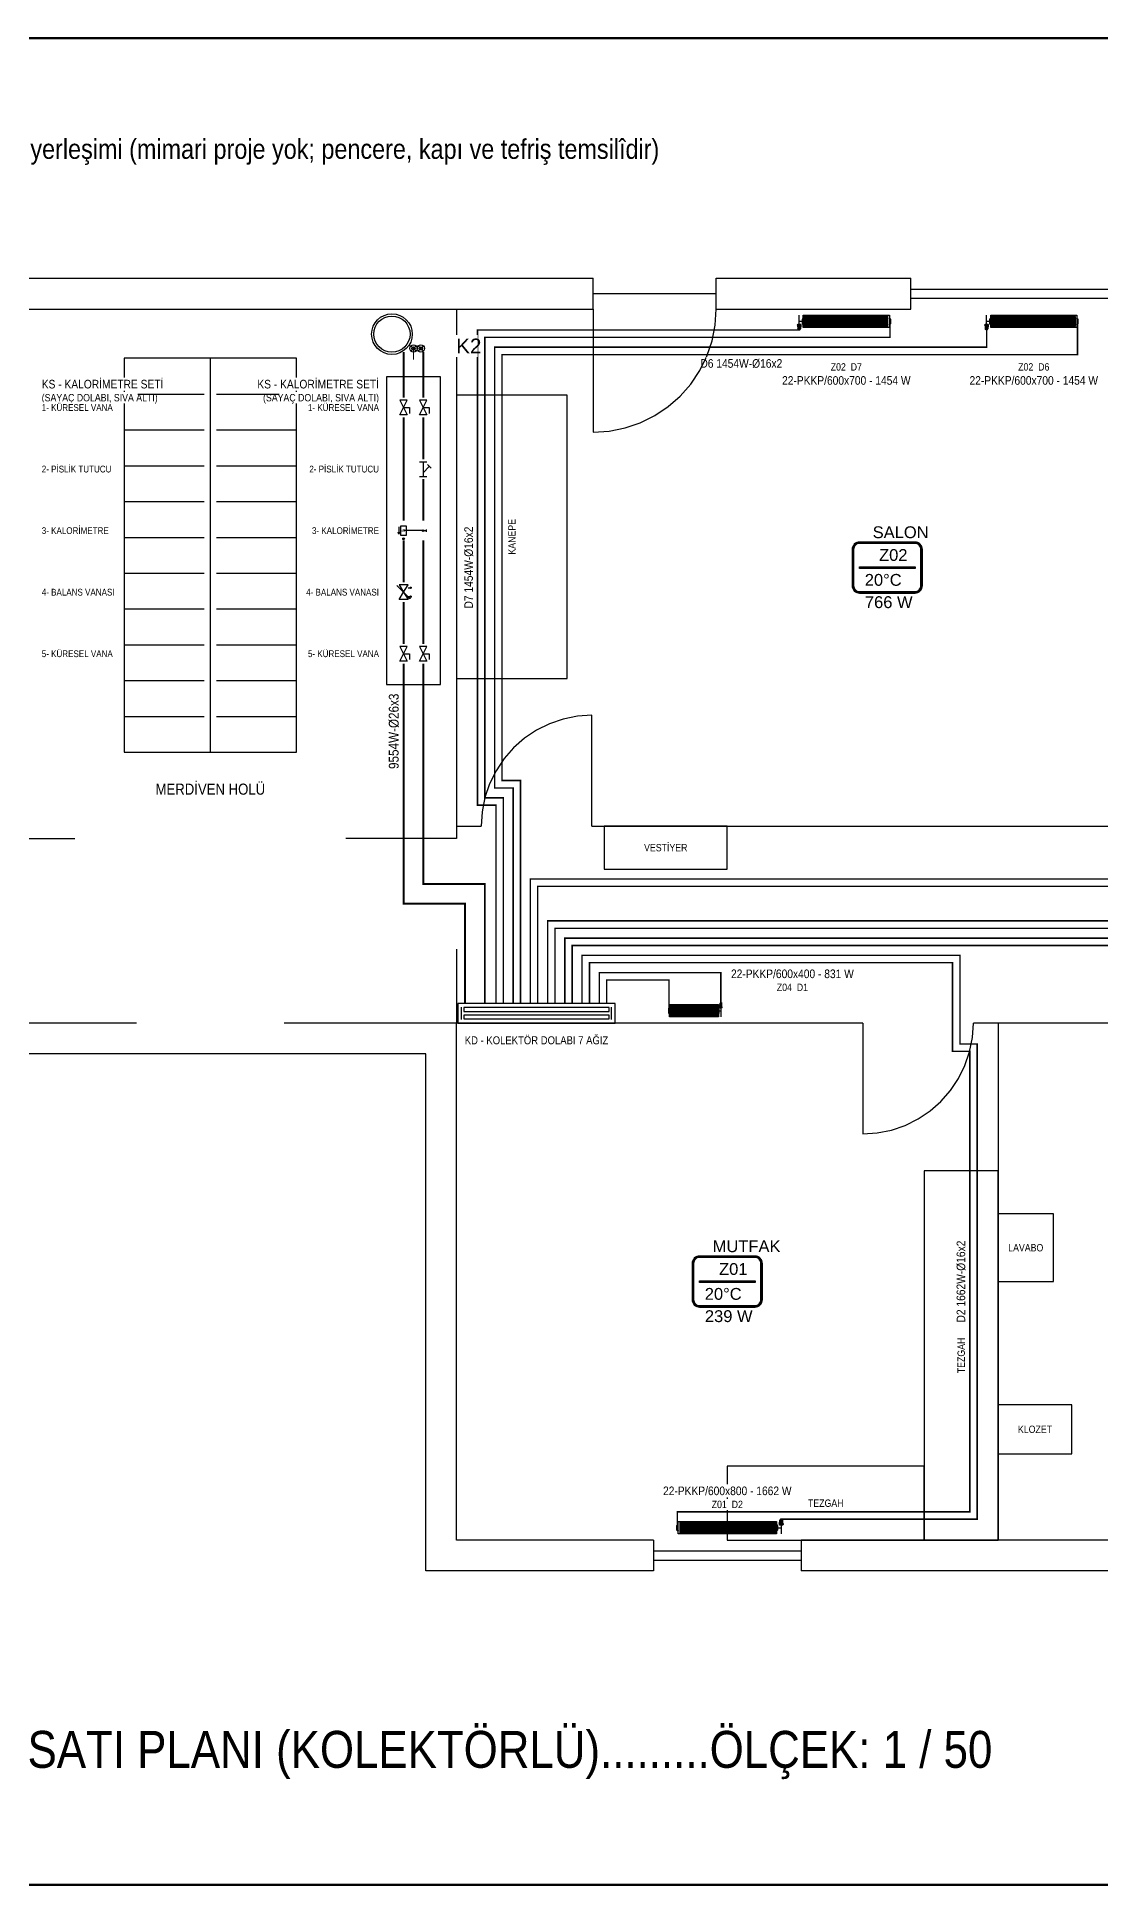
# Model space of a CAD drawing. Header units: centimetres. Extents: x -797 to 10101, y -12981 to 1521.
# Drawn here: x 1559 to 2423, y 19 to 1521 of the extents above; entities that cross this region are included whole.
import ezdxf
from ezdxf.enums import TextEntityAlignment as Align

# ---------------------------------------------------------------- set-up
doc = ezdxf.new("R2010")
doc.units = ezdxf.units.CM
doc.linetypes.add('DASHED', pattern=[1.524, 1.27, -0.254])
for name, color, linetype in [('MTY-ISIKAYBIMAHAL', 2, 'Continuous'), ('MTY-KOLLETÖR', 7, 'Continuous'), ('MTY-RADYATÖR', 2, 'Continuous'), ('MTY-TEFRIS-CIKTI', 250, 'Continuous'), ('MTY-VANA', 1, 'Continuous'), ('ROTAS-BASLIK', 7, 'Continuous'), ('ROTAS-CIHAZ', 135, 'Continuous'), ('ROTAS-DENEME', 1, 'Continuous'), ('ROTAS-ISITMA-CAP', 41, 'Continuous'), ('ROTAS-ISITMA-DONUS', 30, 'DASHED'), ('ROTAS-ISITMA-GIDIS', 10, 'Continuous'), ('ROTAS-ISITMA-KOLEKTOR', 6, 'Continuous'), ('ROTAS-ISITMA-SEMBOL', 1, 'Continuous'), ('ROTAS-ISITMA-SINYAL', 3, 'DASHED'), ('ROTAS-MAHAL', 2, 'Continuous'), ('ROTAS-MASKE', 7, 'Continuous'), ('ROTAS-MIMARI-PENCERE', 4, 'Continuous'), ('ROTAS-MIMARI-TEFRIS', 9, 'Continuous'), ('ROTAS-MIMARI-TEMSILI', 8, 'Continuous'), ('ROTAS-PAFTA', 7, 'Continuous'), ('ROTAS-RADYATOR', 2, 'Continuous'), ('STM-ISITMA-CAP', 41, 'Continuous')]:
    doc.layers.add(name, color=color, linetype=linetype)
doc.layers.add('MTY-ISITMA-CAP', color=41, linetype='Continuous', lineweight=0)
doc.styles.add('CAP', font='wturkce.SHX', dxfattribs={"width": 0.65})
doc.styles.add('MTYCAP', font='wturkce.SHX', dxfattribs={"width": 0.65, "height": 20})
doc.styles.add('MTYCAPLT', font='arial.ttf', dxfattribs={"width": 0.65, "height": 1})
doc.styles.add('ROTAS', font='arial.ttf')

# ---------------------------------------------------------------- blocks, each defined once
blk = doc.blocks.new('ROTAS-KOLEKTOR-DOLABI-7')
for p, q in [((3, 3), (3, 13)), ((125, 3), (125, 13))]:
    blk.add_line(p, q)
for points in [[(0, 0), (128, 0), (128, 16), (0, 16)], [(5, 9.5), (123, 9.5), (123, 12.5), (5, 12.5)], [(5, 3.5), (123, 3.5), (123, 6.5), (5, 6.5)]]:
    blk.add_lwpolyline(points, close=True)
blk = doc.blocks.new('MTY-RADYATOR Panel')
at = {"layer": 'MTY-RADYATÖR', "color": 15}
for p, q in [((-1.9, 8.2), (-1.4, 11.2)), ((-1.9, 8.2), (1.9, 8.2)), ((1.9, 8), (-1.9, 8)), ((-1.4, 11.2), (1.4, 11.2)), ((-1.3, 11.2), (-1.3, 8.2)), ((-1.1, 11.7), (1.1, 11.7)), ((-1.1, 7.2), (1.1, 7.2)), ((-0.7, 11.2), (-0.7, 8.2)), ((-0.6, 11.9), (0.6, 11.9)), ((0, 11.2), (0, 8.2)), ((0.6, 11.2), (0.6, 8.2)), ((1.3, 11.2), (1.3, 8.2)), ((1.9, 8.2), (1.4, 11.2)), ((3.4, 6.9), (3.8, 6.9)), ((3.4, 3.1), (3.4, 6.9)), ((3.4, 6.3), (3.8, 6.3)), ((3.4, 3.7), (3.8, 3.7)), ((3.4, 3.1), (3.8, 3.1)), ((3.8, 2.8), (3.8, 7.2)), ((3.8, 7.2), (4, 7.2)), ((3.8, 2.8), (4, 2.8)), ((4, 7.2), (4.4, 7.3)), ((4, 2.8), (4, 7.2)), ((4, 2.8), (4.4, 2.7)), ((105.3, 7.2), (104.9, 7.3)), ((105.3, 2.8), (104.9, 2.7)), ((105.3, 2.8), (105.3, 7.2)), ((105.5, 7.2), (105.3, 7.2)), ((105.5, 2.8), (105.3, 2.8)), ((105.5, 2.8), (105.5, 7.2)), ((105.9, 6.9), (105.5, 6.9)), ((105.9, 6.3), (105.5, 6.3)), ((105.9, 3.7), (105.5, 3.7)), ((105.9, 3.1), (105.5, 3.1)), ((105.9, 3.1), (105.9, 6.9))]:
    blk.add_line(p, q, dxfattribs=at)
at = {"layer": 'MTY-RADYATÖR', "color": 15, "ltscale": 0.3}
for p, q in [((0, 7.2), (0, 0)), ((3.8, 5), (0, 5))]:
    blk.add_line(p, q, dxfattribs=at)
at = {"layer": 'MTY-RADYATÖR'}
for p, q in [((5.7, 9), (5.7, 1)), ((6.7, 1), (6.7, 9)), ((7.2, 9), (7.2, 1)), ((8.2, 1), (8.2, 9)), ((8.7, 9), (8.7, 1)), ((9.7, 1), (9.7, 9)), ((10.2, 9), (10.2, 1)), ((11.2, 1), (11.2, 9)), ((11.7, 9), (11.7, 1)), ((12.7, 1), (12.7, 9)), ((13.2, 9), (13.2, 1)), ((14.2, 1), (14.2, 9)), ((14.7, 9), (14.7, 1)), ((15.7, 1), (15.7, 9)), ((16.2, 9), (16.2, 1)), ((17.2, 1), (17.2, 9)), ((17.7, 9), (17.7, 1)), ((18.7, 1), (18.7, 9)), ((19.2, 9), (19.2, 1)), ((20.2, 1), (20.2, 9)), ((20.7, 9), (20.7, 1)), ((21.7, 1), (21.7, 9)), ((22.2, 9), (22.2, 1)), ((23.2, 1), (23.2, 9)), ((23.7, 9), (23.7, 1)), ((24.7, 1), (24.7, 9)), ((25.2, 9), (25.2, 1)), ((26.2, 1), (26.2, 9)), ((26.7, 9), (26.7, 1)), ((27.7, 1), (27.7, 9)), ((28.2, 9), (28.2, 1)), ((29.2, 1), (29.2, 9)), ((29.7, 9), (29.7, 1)), ((30.7, 1), (30.7, 9)), ((31.2, 9), (31.2, 1)), ((32.2, 1), (32.2, 9)), ((32.7, 9), (32.7, 1)), ((33.7, 1), (33.7, 9)), ((34.2, 9), (34.2, 1)), ((35.2, 1), (35.2, 9)), ((35.7, 9), (35.7, 1)), ((36.7, 1), (36.7, 9)), ((37.2, 9), (37.2, 1)), ((38.2, 1), (38.2, 9)), ((38.7, 9), (38.7, 1)), ((39.7, 1), (39.7, 9)), ((40.2, 9), (40.2, 1)), ((41.2, 1), (41.2, 9)), ((41.7, 9), (41.7, 1)), ((42.7, 1), (42.7, 9)), ((43.2, 9), (43.2, 1)), ((44.2, 1), (44.2, 9)), ((44.7, 9), (44.7, 1)), ((45.7, 1), (45.7, 9)), ((46.2, 9), (46.2, 1)), ((47.2, 1), (47.2, 9)), ((47.7, 9), (47.7, 1)), ((48.7, 1), (48.7, 9)), ((49.2, 9), (49.2, 1)), ((50.2, 1), (50.2, 9)), ((50.7, 9), (50.7, 1)), ((51.7, 1), (51.7, 9)), ((52.2, 9), (52.2, 1)), ((53.2, 1), (53.2, 9)), ((53.7, 9), (53.7, 1)), ((54.7, 1), (54.7, 9)), ((55.2, 9), (55.2, 1)), ((56.2, 1), (56.2, 9)), ((56.7, 9), (56.7, 1)), ((57.7, 1), (57.7, 9)), ((58.2, 9), (58.2, 1)), ((59.2, 1), (59.2, 9)), ((59.7, 9), (59.7, 1)), ((60.7, 1), (60.7, 9)), ((61.2, 9), (61.2, 1)), ((62.2, 1), (62.2, 9)), ((62.7, 9), (62.7, 1)), ((63.7, 1), (63.7, 9)), ((64.2, 9), (64.2, 1)), ((65.2, 1), (65.2, 9)), ((65.7, 9), (65.7, 1)), ((66.7, 1), (66.7, 9)), ((67.2, 9), (67.2, 1)), ((68.2, 1), (68.2, 9)), ((68.7, 9), (68.7, 1)), ((69.7, 1), (69.7, 9)), ((70.2, 9), (70.2, 1)), ((71.2, 1), (71.2, 9)), ((71.7, 9), (71.7, 1)), ((72.7, 1), (72.7, 9)), ((73.2, 9), (73.2, 1)), ((74.2, 1), (74.2, 9)), ((74.7, 9), (74.7, 1)), ((75.7, 1), (75.7, 9)), ((76.2, 9), (76.2, 1)), ((77.2, 1), (77.2, 9)), ((77.7, 9), (77.7, 1)), ((78.7, 1), (78.7, 9)), ((79.2, 9), (79.2, 1)), ((80.2, 1), (80.2, 9)), ((80.7, 9), (80.7, 1)), ((81.7, 1), (81.7, 9)), ((82.2, 9), (82.2, 1)), ((83.2, 1), (83.2, 9)), ((83.7, 9), (83.7, 1)), ((84.7, 1), (84.7, 9)), ((85.2, 9), (85.2, 1)), ((86.2, 1), (86.2, 9)), ((86.7, 9), (86.7, 1)), ((87.7, 1), (87.7, 9)), ((88.2, 9), (88.2, 1)), ((89.2, 1), (89.2, 9)), ((89.7, 9), (89.7, 1)), ((90.7, 1), (90.7, 9)), ((91.2, 9), (91.2, 1)), ((92.2, 1), (92.2, 9)), ((92.7, 9), (92.7, 1)), ((93.7, 1), (93.7, 9)), ((94.2, 9), (94.2, 1)), ((95.2, 1), (95.2, 9)), ((95.7, 9), (95.7, 1)), ((96.7, 1), (96.7, 9)), ((97.2, 9), (97.2, 1)), ((98.2, 1), (98.2, 9)), ((98.7, 9), (98.7, 1)), ((99.7, 1), (99.7, 9)), ((100.2, 9), (100.2, 1)), ((101.2, 1), (101.2, 9)), ((101.7, 9), (101.7, 1)), ((102.7, 1), (102.7, 9))]:
    blk.add_line(p, q, dxfattribs=at)
at = {"layer": 'MTY-RADYATÖR', "color": 15}
blk.add_lwpolyline([(4.7, 0), (104.7, 0), (104.7, 10), (4.7, 10)], close=True, dxfattribs=at)
for centre, start, end in [((4.4, 7.5), 274, 350), ((4.4, 2.5), 10, 86), ((104.9, 7.5), 190, 266), ((104.9, 2.5), 94, 170)]:
    blk.add_arc(centre, 0.245, start, end, dxfattribs=at)
at = {"layer": 'MTY-RADYATÖR'}
for centre, start, end in [((6.2, 9), 0, 180), ((6.2, 1), 180, 0), ((7.7, 9), 0, 180), ((7.7, 1), 180, 0), ((9.2, 9), 0, 180), ((9.2, 1), 180, 0), ((10.7, 9), 0, 180), ((10.7, 1), 180, 0), ((12.2, 9), 0, 180), ((12.2, 1), 180, 0), ((13.7, 9), 0, 180), ((13.7, 1), 180, 0), ((15.2, 9), 0, 180), ((15.2, 1), 180, 0), ((16.7, 9), 0, 180), ((16.7, 1), 180, 0), ((18.2, 9), 0, 180), ((18.2, 1), 180, 0), ((19.7, 9), 0, 180), ((19.7, 1), 180, 0), ((21.2, 9), 0, 180), ((21.2, 1), 180, 0), ((22.7, 9), 0, 180), ((22.7, 1), 180, 0), ((24.2, 9), 0, 180), ((24.2, 1), 180, 0), ((25.7, 9), 0, 180), ((25.7, 1), 180, 0), ((27.2, 9), 0, 180), ((27.2, 1), 180, 0), ((28.7, 9), 0, 180), ((28.7, 1), 180, 0), ((30.2, 9), 0, 180), ((30.2, 1), 180, 0), ((31.7, 9), 0, 180), ((31.7, 1), 180, 0), ((33.2, 9), 0, 180), ((33.2, 1), 180, 0), ((34.7, 9), 0, 180), ((34.7, 1), 180, 0), ((36.2, 9), 0, 180), ((36.2, 1), 180, 0), ((37.7, 9), 0, 180), ((37.7, 1), 180, 0), ((39.2, 9), 0, 180), ((39.2, 1), 180, 0), ((40.7, 9), 0, 180), ((40.7, 1), 180, 0), ((42.2, 9), 0, 180), ((42.2, 1), 180, 0), ((43.7, 9), 0, 180), ((43.7, 1), 180, 0), ((45.2, 9), 0, 180), ((45.2, 1), 180, 0), ((46.7, 9), 0, 180), ((46.7, 1), 180, 0), ((48.2, 9), 0, 180), ((48.2, 1), 180, 0), ((49.7, 9), 0, 180), ((49.7, 1), 180, 0), ((51.2, 9), 0, 180), ((51.2, 1), 180, 0), ((52.7, 9), 0, 180), ((52.7, 1), 180, 0), ((54.2, 9), 0, 180), ((54.2, 1), 180, 0), ((55.7, 9), 0, 180), ((55.7, 1), 180, 0), ((57.2, 9), 0, 180), ((57.2, 1), 180, 0), ((58.7, 9), 0, 180), ((58.7, 1), 180, 0), ((60.2, 9), 0, 180), ((60.2, 1), 180, 0), ((61.7, 9), 0, 180), ((61.7, 1), 180, 0), ((63.2, 9), 0, 180), ((63.2, 1), 180, 0), ((64.7, 9), 0, 180), ((64.7, 1), 180, 0), ((66.2, 9), 0, 180), ((66.2, 1), 180, 0), ((67.7, 9), 0, 180), ((67.7, 1), 180, 0), ((69.2, 9), 0, 180), ((69.2, 1), 180, 0), ((70.7, 9), 0, 180), ((70.7, 1), 180, 0), ((72.2, 9), 0, 180), ((72.2, 1), 180, 0), ((73.7, 9), 0, 180), ((73.7, 1), 180, 0), ((75.2, 9), 0, 180), ((75.2, 1), 180, 0), ((76.7, 9), 0, 180), ((76.7, 1), 180, 0), ((78.2, 9), 0, 180), ((78.2, 1), 180, 0), ((79.7, 9), 0, 180), ((79.7, 1), 180, 0), ((81.2, 9), 0, 180), ((81.2, 1), 180, 0), ((82.7, 9), 0, 180), ((82.7, 1), 180, 0), ((84.2, 9), 0, 180), ((84.2, 1), 180, 0), ((85.7, 9), 0, 180), ((85.7, 1), 180, 0), ((87.2, 9), 0, 180), ((87.2, 1), 180, 0), ((88.7, 9), 0, 180), ((88.7, 1), 180, 0), ((90.2, 9), 0, 180), ((90.2, 1), 180, 0), ((91.7, 9), 0, 180), ((91.7, 1), 180, 0), ((93.2, 9), 0, 180), ((93.2, 1), 180, 0), ((94.7, 9), 0, 180), ((94.7, 1), 180, 0), ((96.2, 9), 0, 180), ((96.2, 1), 180, 0), ((97.7, 9), 0, 180), ((97.7, 1), 180, 0), ((99.2, 9), 0, 180), ((99.2, 1), 180, 0), ((100.7, 9), 0, 180), ((100.7, 1), 180, 0), ((102.2, 9), 0, 180), ((102.2, 1), 180, 0)]:
    blk.add_arc(centre, 0.5, start, end, dxfattribs=at)
at = {"layer": 'MTY-RADYATÖR', "color": 15}
for centre, major_axis, start_param, end_param in [((-1.1, 8), (0.584, 0.584), 2.161559, 3.926991), ((-0.6, 11), (0.584, 0.584), 0.785398, 2.161559), ((0.6, 11), (-0.584, 0.584), 4.121626, 5.497787), ((1.1, 8), (0.584, 0.584), 3.926991, 5.692422)]:
    blk.add_ellipse(centre, major_axis=major_axis, ratio=1, start_param=start_param, end_param=end_param, dxfattribs=at)
at = {"layer": 'MTY-RADYATÖR', "style": 'MTYCAPLT', "width": 0.65}
blk.add_attdef('RAD', text='', height=10, dxfattribs=at).set_placement((54.7, 22.5), align=Align.MIDDLE_CENTER)
at = {"layer": 'MTY-TEFRIS-CIKTI', "style": 'MTYCAPLT', "width": 0.65}
blk.add_attdef('NO', text='', height=6, dxfattribs=at).set_placement((54.7, 35), align=Align.MIDDLE_CENTER)
blk = doc.blocks.new('MTY-BORU KOLON')
for p, q in [((-3.5, 1.5), (3.5, 8.5)), ((3.5, 1.5), (-3.5, 8.5)), ((6.5, 1.5), (13.5, 8.5)), ((13.5, 1.5), (6.5, 8.5))]:
    blk.add_line(p, q)
at = {"layer": 'MTY-ISITMA-CAP'}
blk.add_line((0, -10), (0, 5), dxfattribs=at)
at = {"layer": 'MTY-KOLLETÖR', "color": 1}
for centre, radius in [((-29.1, 24.4), 27.5), ((0, 5), 5), ((10, 5), 5)]:
    blk.add_circle(centre, radius, dxfattribs=at)
at = {"layer": 'MTY-KOLLETÖR', "color": 7}
blk.add_circle((-29.1, 24.4), 24.5, dxfattribs=at)
at = {"layer": 'MTY-KOLLETÖR', "color": 2}
for centre in [(0, 5), (10, 5)]:
    blk.add_circle(centre, 2.33, dxfattribs=at)
at = {"layer": 'MTY-KOLLETÖR', "color": 7, "style": 'MTYCAPLT'}
blk.add_attdef('K', text='', height=25, dxfattribs=at).set_placement((-29.1, 24.4, 0), align=Align.MIDDLE_CENTER)
at = {"layer": 'STM-ISITMA-CAP', "lineweight": -3, "style": 'MTYCAP', "width": 0.65}
blk.add_attdef('SCCP_001', (10, -21.1), '', height=20, rotation=90, dxfattribs=at)
blk = doc.blocks.new('MTY-KURESEL VANA')
at = {"layer": 'MTY-VANA'}
for p, q in [((0, 0), (0, 8)), ((0, 8), (8, 8))]:
    blk.add_line(p, q, dxfattribs=at)
blk.add_lwpolyline([(-10, 5), (-10, -5), (10, 5), (10, -5), (-10, 5)], dxfattribs=at)
at = {"layer": 'MTY-VANA', "style": 'CAP', "width": 0.65}
blk.add_attdef('CAP', text='', height=5, rotation=26.5651, dxfattribs=at).set_placement((0, 0), align=Align.CENTER)
blk = doc.blocks.new('MTY-PISLIK TUTUCU')
at = {"layer": 'MTY-VANA'}
for p, q in [((-10, -5), (-10, 5)), ((-10, 0), (10, 0)), ((10, -5), (10, 5))]:
    blk.add_line(p, q, dxfattribs=at)
at = {"layer": 'MTY-VANA', "color": 1, "ltscale": 75}
for p, q in [((-6.1, 5.8), (-1.4, 10.5)), ((5.1, 0), (-3.7, 8.1))]:
    blk.add_line(p, q, dxfattribs=at)
at = {"layer": 'MTY-VANA', "style": 'CAP', "width": 0.65}
blk.add_attdef('CAP', text='', height=5, dxfattribs=at).set_placement((0, 0), align=Align.CENTER)
blk = doc.blocks.new('ROTAS-KALORIMETRE-SENSOR')
blk.add_hatch(color=7).paths.add_polyline_path([(1.2, 0), (1.2, 0.3), (1, 0.6), (0.8, 0.8), (0.6, 1), (0.3, 1.2), (0, 1.2), (-0.3, 1.2), (-0.6, 1), (-0.8, 0.8), (-1, 0.6), (-1.2, 0.3), (-1.2, 0), (-1.2, -0.3), (-1, -0.6), (-0.8, -0.8), (-0.6, -1), (-0.3, -1.2), (0, -1.2), (0.3, -1.2), (0.6, -1), (0.8, -0.8), (1, -0.6), (1.2, -0.3)])
for p, q in [((-1.6, 4), (1.6, 4)), ((0, 1.2), (0, 4))]:
    blk.add_line(p, q)
blk.add_circle((0, 0), 1.2)
at = {"style": 'ROTAS'}
blk.add_attdef('NO', text='', height=6, dxfattribs=at).set_placement((0, 6), align=Align.BOTTOM_CENTER)
blk = doc.blocks.new('ROTAS-KALORIMETRE-KM')
blk.add_hatch(color=7).paths.add_polyline_path([(12.2, 0), (12.2, 0.3), (12, 0.6), (11.8, 0.8), (11.6, 1), (11.3, 1.2), (11, 1.2), (10.7, 1.2), (10.4, 1), (10.2, 0.8), (10, 0.6), (9.8, 0.3), (9.8, 0), (9.8, -0.3), (10, -0.6), (10.2, -0.8), (10.4, -1), (10.7, -1.2), (11, -1.2), (11.3, -1.2), (11.6, -1), (11.8, -0.8), (12, -0.6), (12.2, -0.3)])
blk.add_line((-5, -6.5), (5, -6.5))
blk.add_lwpolyline([(-6, -4), (6, -4), (6, 4), (-6, 4)], close=True)
blk.add_lwpolyline([(2, -5.5), (5, -6.5), (2, -7.5)])
blk.add_circle((11, 0), 1.2)
at = {"style": 'ROTAS'}
blk.add_text('Q', height=4, dxfattribs=at).set_placement((0, 0), align=Align.MIDDLE_CENTER)
blk.add_attdef('NO', text='', height=6, dxfattribs=at).set_placement((0, 7), align=Align.BOTTOM_CENTER)
blk = doc.blocks.new('ROTAS-BALANS-VANASI')
for p, q in [((-9, -9), (9, 9)), ((-6, 6), (-6, 8.4)), ((6, 6), (6, 8.4))]:
    blk.add_line(p, q)
for points in [[(-10, 6), (-10, -6), (0, 0)], [(10, 6), (10, -6), (0, 0)]]:
    blk.add_lwpolyline(points, close=True)
blk.add_lwpolyline([(5.6, 7.3), (9, 9), (7.3, 5.6)])
for centre in [(-6, 9.4), (6, 9.4)]:
    blk.add_circle(centre, 1)
at = {"style": 'ROTAS'}
blk.add_attdef('NO', text='', height=6, dxfattribs=at).set_placement((0, 12), align=Align.BOTTOM_CENTER)
blk = doc.blocks.new('MTY-RADYATOR MAHAL')
at = {"layer": 'MTY-ISIKAYBIMAHAL', "color": 2}
for points in [[(-35.7, 18.4), (-35.7, -18.4, 0.414214), (-28.2, -25.9), (28.2, -25.9, 0.414214), (35.7, -18.4), (35.7, 18.4, 0.414214), (28.2, 25.9), (-28.2, 25.9, 0.414214)], [(-34.2, 18.4), (-34.2, -18.4, 0.414214), (-28.2, -24.4), (28.2, -24.4, 0.414214), (34.2, -18.4), (34.2, 18.4, 0.414214), (28.2, 24.4), (-28.2, 24.4, 0.414214)]]:
    blk.add_lwpolyline(points, format="xyb", close=True, dxfattribs=at)
at = {"layer": 'MTY-ISIKAYBIMAHAL', "color": 4}
for points in [[(-35.2, 18.4), (-35.2, -18.4, 0.414214), (-28.2, -25.4), (28.2, -25.4, 0.414214), (35.2, -18.4), (35.2, 18.4, 0.414214), (28.2, 25.4), (-28.2, 25.4, 0.414214)], [(-34.7, 18.4), (-34.7, -18.4, 0.414214), (-28.2, -24.9), (28.2, -24.9, 0.414214), (34.7, -18.4), (34.7, 18.4, 0.414214), (28.2, 24.9), (-28.2, 24.9, 0.414214)]]:
    blk.add_lwpolyline(points, format="xyb", close=True, dxfattribs=at)
at = {"layer": 'MTY-ISIKAYBIMAHAL', "color": 2}
blk.add_lwpolyline([(-28.2, 0.8), (28.2, 0.8), (28.2, -0.8), (-28.2, -0.8)], close=True, dxfattribs=at)
at = {"layer": 'MTY-ISIKAYBIMAHAL', "color": 1, "style": 'MTYCAPLT', "width": 0.65}
for tag, p in [('MAHAL_001', (-14.9, 29.8)), ('NO_001', (-8.3, 6.7))]:
    blk.add_attdef(tag, p, '', height=12, rotation=360, dxfattribs=at)
at = {"layer": 'MTY-ISIKAYBIMAHAL', "color": 4, "style": 'MTYCAPLT', "width": 0.65}
for tag, p in [('DERECE_001', (-22.8, -18.5)), ('ISIKAYBI_001', (-22.7, -41.1))]:
    blk.add_attdef(tag, p, '', height=12, rotation=360, dxfattribs=at)
blk.add_attdef('ALAN', text='', height=12, rotation=360, dxfattribs=at).set_placement((0, -50), align=Align.MIDDLE_CENTER)

msp = doc.modelspace()

# ---------------------------------------------------------------- linework, layer by layer
at = {"layer": 'ROTAS-CIHAZ'}
msp.add_lwpolyline([(1843, 995), (1887, 995), (1887, 1245), (1843, 1245)], close=True, dxfattribs=at)
at = {"layer": 'ROTAS-ISITMA-DONUS', "ltscale": 0.4}
for points, const_width in [([(1938, 736), (1938, 903), (1923, 903), (1923, 1277), (2252.2, 1277), (2252.2, 1287.7)], 1.2), ([(1952, 736), (1952, 917), (1937, 917), (1937, 1263), (2404.5, 1263), (2404.5, 1287.7)], 1.2), ([(1966, 736), (1966, 831), (2637, 831), (2637, 903), (2623, 903), (2623, 1277), (2890.6, 1277), (2890.6, 1287.7)], 1.2), ([(1857, 1265), (1857, 817), (1907, 817), (1907, 736)], 1.6), ([(1980, 736), (1980, 797), (3063, 797), (3063, 697), (3077, 697), (3077, 323), (2809.4, 323), (2809.4, 312.3)], 1.2), ([(1994, 736), (1994, 783), (2563, 783), (2563, 697), (2577, 697), (2577, 323), (2450, 323), (2450, 308.8)], 1.2), ([(2008, 736), (2008, 769), (2303, 769), (2303, 697), (2317, 697), (2317, 323), (2079.4, 323), (2079.4, 312.3)], 1.2), ([(2022, 736), (2022, 755), (2072.6, 755), (2072.6, 732.3)], 1.2)]:
    msp.add_lwpolyline(points, dxfattribs=dict(at, const_width=const_width))
at = {"layer": 'ROTAS-ISITMA-GIDIS'}
for points, const_width in [([(1932, 736), (1932, 897), (1917, 897), (1917, 1283), (2178.4, 1283), (2178.4, 1283)], 1.2), ([(1946, 736), (1946, 911), (1931, 911), (1931, 1269), (2330.7, 1269), (2330.7, 1283)], 1.2), ([(1960, 736), (1960, 837), (2631, 837), (2631, 897), (2617, 897), (2617, 1283), (2806.2, 1283), (2806.2, 1283)], 1.2), ([(1873, 1265), (1873, 833), (1923, 833), (1923, 736)], 1.6), ([(1974, 736), (1974, 803), (3069, 803), (3069, 703), (3083, 703), (3083, 317), (2893.8, 317), (2893.8, 317)], 1.2), ([(1988, 736), (1988, 789), (2569, 789), (2569, 703), (2583, 703), (2583, 317), (2490, 317), (2490, 308.8)], 1.2), ([(2002, 736), (2002, 775), (2309, 775), (2309, 703), (2323, 703), (2323, 317), (2163.8, 317), (2163.8, 317)], 1.2), ([(2016, 736), (2016, 761), (2114.8, 761), (2114.8, 737)], 1.2)]:
    msp.add_lwpolyline(points, dxfattribs=dict(at, const_width=const_width))
at = {"layer": 'ROTAS-MIMARI-PENCERE'}
for points in [[(2011, 1300), (2011, 1325)], [(2111, 1300), (2111, 1325)], [(2269, 1300), (2269, 1325)], [(2011, 1312.5), (2111, 1312.5)], [(2269, 1316.2), (2469, 1316.2)], [(2269, 1308.8), (2469, 1308.8)], [(2060, 300), (2060, 275)], [(2060, 291.2), (2180, 291.2)], [(2180, 300), (2180, 275)], [(2060, 283.8), (2180, 283.8)]]:
    msp.add_lwpolyline(points, dxfattribs=at)
at = {"layer": 'ROTAS-MIMARI-TEFRIS'}
for points in [[(1900, 1000), (1990, 1000), (1990, 1230), (1900, 1230)], [(2020, 845), (2120, 845), (2120, 880), (2020, 880)], [(2280, 300), (2340, 300), (2340, 600), (2280, 600)], [(2340, 510), (2385, 510), (2385, 565), (2340, 565)], [(2340, 370), (2400, 370), (2400, 410), (2340, 410)], [(2120, 300), (2280, 300), (2280, 360), (2120, 360)]]:
    msp.add_lwpolyline(points, close=True, dxfattribs=at)
at = {"layer": 'ROTAS-MIMARI-TEMSILI'}
for points in [[(1389, 1325), (2011, 1325)], [(2111, 1325), (2269, 1325)], [(1500, 1300), (1900, 1300)], [(1900, 1300), (2011, 1300)], [(1900, 1300), (1900, 880)], [(2011, 1300), (2011, 1200)], [(2011, 1200), (2024.1, 1200.9), (2036.9, 1203.4), (2049.3, 1207.6), (2061, 1213.4), (2071.9, 1220.7), (2081.7, 1229.3), (2090.3, 1239.1), (2097.6, 1250), (2103.4, 1261.7), (2107.6, 1274.1), (2110.1, 1286.9), (2111, 1300)], [(2111, 1300), (2269, 1300)], [(1700, 940), (1700, 1260)], [(1630, 1230.9), (1695, 1230.9)], [(1705, 1230.9), (1770, 1230.9)], [(1630, 1201.8), (1695, 1201.8)], [(1705, 1201.8), (1770, 1201.8)], [(1630, 1172.7), (1695, 1172.7)], [(1705, 1172.7), (1770, 1172.7)], [(1630, 1143.6), (1695, 1143.6)], [(1705, 1143.6), (1770, 1143.6)], [(1630, 1114.5), (1695, 1114.5)], [(1705, 1114.5), (1770, 1114.5)], [(1630, 1085.5), (1695, 1085.5)], [(1705, 1085.5), (1770, 1085.5)], [(1630, 1056.4), (1695, 1056.4)], [(1705, 1056.4), (1770, 1056.4)], [(1630, 1027.3), (1695, 1027.3)], [(1705, 1027.3), (1770, 1027.3)], [(1630, 998.2), (1695, 998.2)], [(1705, 998.2), (1770, 998.2)], [(1630, 969.1), (1695, 969.1)], [(1705, 969.1), (1770, 969.1)], [(2010, 970), (1998.3, 969.2), (1986.7, 966.9), (1975.6, 963.1), (1965, 957.9), (1955.2, 951.4), (1946.4, 943.6), (1938.6, 934.8), (1932.1, 925), (1926.9, 914.4), (1923.1, 903.3), (1920.8, 891.7), (1920, 880)], [(2010, 880), (2010, 970)], [(1900, 880), (1920, 880)], [(1900, 880), (1900, 870)], [(2010, 880), (2600, 880)], [(1500, 870), (1590, 870)], [(1900, 870), (1810, 870)], [(1900, 780), (1900, 720)], [(1640, 720), (1500, 720)], [(1900, 720), (1760, 720)], [(1900, 300), (1900, 720)], [(2230, 720), (1900, 720)], [(2230, 720), (2230, 630)], [(2230, 630), (2241.7, 630.8), (2253.3, 633.1), (2264.4, 636.9), (2275, 642.1), (2284.8, 648.6), (2293.6, 656.4), (2301.4, 665.2), (2307.9, 675), (2313.1, 685.6), (2316.9, 696.7), (2319.2, 708.3), (2320, 720)], [(2340, 720), (2320, 720)], [(2490, 720), (2340, 720)], [(2340, 720), (2340, 300)], [(2060, 275), (1875, 275), (1875, 695), (1525, 695), (1525, 275)], [(2060, 300), (1900, 300)], [(2340, 300), (2180, 300)], [(2440, 300), (2340, 300)], [(2440, 275), (2180, 275)]]:
    msp.add_lwpolyline(points, dxfattribs=at)
msp.add_lwpolyline([(1630, 940), (1770, 940), (1770, 1260), (1630, 1260)], close=True, dxfattribs=at)

# ---------------------------------------------------------------- block references
at = {"layer": 'ROTAS-ISITMA-KOLEKTOR'}
msp.add_blockref('ROTAS-KOLEKTOR-DOLABI-7', (1901, 720), dxfattribs=at)
at = {"layer": 'ROTAS-RADYATOR', "xscale": -0.7, "rotation": -180}
for p in [(2178.4, 1295), (2330.7, 1295)]:
    msp.add_blockref('MTY-RADYATOR Panel', p, dxfattribs=at)
at = {"layer": 'ROTAS-RADYATOR'}
for p, xscale in [((2114.8, 725), -0.4), ((2163.8, 305), -0.8)]:
    msp.add_blockref('MTY-RADYATOR Panel', p, dxfattribs=dict(at, xscale=xscale))

# ---------------------------------------------------------------- texts
at = {"layer": 'ROTAS-MIMARI-TEFRIS', "color": 8, "style": 'ROTAS', "width": 0.85}
for s, p in [('KANEPE', (1945, 1115)), ('TEZGAH', (2310, 450))]:
    msp.add_text(s, height=6, rotation=90, dxfattribs=at).set_placement(p, align=Align.MIDDLE_CENTER)
for s, p in [('VESTİYER', (2070, 862.5)), ('LAVABO', (2362.5, 537.5)), ('KLOZET', (2370, 390)), ('TEZGAH', (2200, 330))]:
    msp.add_text(s, height=6, dxfattribs=at).set_placement(p, align=Align.MIDDLE_CENTER)

# ---------------------------------------------------------------- wipeouts: each hides what was drawn before it
for points in [[(1337, 1418), (2055, 1418), (2055, 1442), (1337, 1442)], [(1561.6, 1165.9), (1609.3, 1165.9), (1609.3, 1174.1), (1561.6, 1174.1)], [(1561.6, 1115.9), (1603.6, 1115.9), (1603.6, 1124.1), (1561.6, 1124.1)], [(1561.6, 1065.9), (1609.3, 1065.9), (1609.3, 1074.1), (1561.6, 1074.1)], [(1561.6, 1015.9), (1606.4, 1015.9), (1606.4, 1024.1), (1561.6, 1024.1)], [(1665.7, 903.2), (1729.8, 903.2), (1729.8, 916.8), (1665.7, 916.8)], [(1164.8, 107.5), (2220.2, 107.5), (2220.2, 152.5), (1164.8, 152.5)]]:
    msp.add_wipeout(points).dxf.layer = 'ROTAS-MASKE'

# ---------------------------------------------------------------- next in the draw order: texts
at = {"layer": 'ROTAS-BASLIK', "style": 'ROTAS', "width": 0.85}
msp.add_text('ZEMİN KAT RADYATÖR TESİSATI PLANI (KOLEKTÖRLÜ).........ÖLÇEK: 1 / 50', height=30, dxfattribs=at).set_placement((1700, 130), align=Align.MIDDLE_CENTER)
at = {"layer": 'ROTAS-CIHAZ', "style": 'ROTAS', "width": 0.85}
for s, p in [('2- PİSLİK TUTUCU', (1563, 1170)), ('3- KALORİMETRE', (1563, 1120)), ('4- BALANS VANASI', (1563, 1070)), ('5- KÜRESEL VANA', (1563, 1020))]:
    msp.add_text(s, height=5.5, dxfattribs=at).set_placement(p, align=Align.MIDDLE_LEFT)
at = {"layer": 'ROTAS-DENEME', "style": 'ROTAS', "width": 0.85}
msp.add_text('DENEME – temsili mahal yerleşimi (mimari proje yok; pencere, kapı ve tefriş temsilîdir)', height=16, dxfattribs=at).set_placement((1700, 1430), align=Align.MIDDLE_CENTER)
at = {"layer": 'ROTAS-MIMARI-TEMSILI', "style": 'ROTAS', "width": 0.85}
msp.add_text('MERDİVEN HOLÜ', height=9, dxfattribs=at).set_placement((1700, 910), align=Align.MIDDLE_CENTER)

# ---------------------------------------------------------------- next in the draw order: wipeouts: each hides what was drawn before it
for points in [[(1896.8, 1261), (1917.2, 1261), (1917.2, 1279), (1896.8, 1279)], [(2102.9, 1250.5), (2156.3, 1250.5), (2156.3, 1261), (2102.9, 1261)], [(2170.4, 1236.8), (2259.6, 1236.8), (2259.6, 1247.2), (2170.4, 1247.2)], [(2322.7, 1236.8), (2411.8, 1236.8), (2411.8, 1247.2), (2322.7, 1247.2)], [(1561.2, 1233.8), (1639.7, 1233.8), (1639.7, 1244.2), (1561.2, 1244.2)], [(1756.8, 1233.8), (1835.2, 1233.8), (1835.2, 1244.2), (1756.8, 1244.2)], [(1866, 1212), (1880, 1212), (1880, 1228), (1866, 1228)], [(1788, 1165.9), (1835.6, 1165.9), (1835.6, 1174.1), (1788, 1174.1)], [(1866, 1162), (1880, 1162), (1880, 1178), (1866, 1178)], [(1866, 1112), (1880, 1112), (1880, 1128), (1866, 1128)], [(1793.6, 1115.9), (1835.6, 1115.9), (1835.6, 1124.1), (1793.6, 1124.1)], [(1915, 1061.5), (1915, 1115), (1904.5, 1115), (1904.5, 1061.5)], [(2278.8, 1042.8), (2278.8, 1123.6), (2221.2, 1123.6), (2221.2, 1042.8)], [(1788, 1065.9), (1835.6, 1065.9), (1835.6, 1074.1), (1788, 1074.1)], [(1850, 1062), (1864, 1062), (1864, 1078), (1850, 1078)], [(1790.8, 1015.9), (1835.6, 1015.9), (1835.6, 1024.1), (1790.8, 1024.1)], [(1866, 1012), (1880, 1012), (1880, 1028), (1866, 1028)], [(1855, 930.6), (1855, 979.4), (1843, 979.4), (1843, 930.6)], [(2128.3, 754.8), (2213.9, 754.8), (2213.9, 765.2), (2128.3, 765.2)], [(1917, 701.1), (2009.8, 701.1), (2009.8, 710.9), (1917, 710.9)], [(2148.8, 462.8), (2148.8, 543.6), (2091.2, 543.6), (2091.2, 462.8)], [(2315, 481.5), (2315, 535), (2304.5, 535), (2304.5, 481.5)], [(2073.7, 334.8), (2162.8, 334.8), (2162.8, 345.2), (2073.7, 345.2)]]:
    msp.add_wipeout(points).dxf.layer = 'ROTAS-MASKE'

# ---------------------------------------------------------------- next in the draw order: block references
at = {"layer": 'ROTAS-CIHAZ'}
ref = msp.add_blockref('MTY-BORU KOLON', (1865, 1265), dxfattribs=dict(at, xscale=0.6, yscale=0.6))
ref.add_attrib('K', 'K2', dxfattribs={"layer": 'MTY-KOLLETÖR', "color": 7, "height": 12, "style": 'MTYCAPLT'}).set_placement((1910, 1270), align=Align.MIDDLE_CENTER)
at = {"layer": 'ROTAS-ISITMA-SEMBOL', "xscale": 0.6, "yscale": 0.6, "rotation": -90}
for name, p in [('MTY-KURESEL VANA', (1873, 1220)), ('MTY-PISLIK TUTUCU', (1873, 1170)), ('ROTAS-KALORIMETRE-SENSOR', (1873, 1120)), ('ROTAS-BALANS-VANASI', (1857, 1070)), ('MTY-KURESEL VANA', (1873, 1020))]:
    msp.add_blockref(name, p, dxfattribs=at)
at = {"layer": 'ROTAS-MAHAL'}
ref = msp.add_blockref('MTY-RADYATOR MAHAL', (2250, 1090), dxfattribs=dict(at, xscale=0.8, yscale=0.8))
ref.add_attrib('DERECE_001', '20°C', (2231.7, 1075.2), dxfattribs={"layer": 'MTY-ISIKAYBIMAHAL', "color": 4, "height": 9.6, "rotation": 360, "style": 'MTYCAPLT'})
ref.add_attrib('MAHAL_001', 'SALON', (2238.1, 1113.9), dxfattribs={"layer": 'MTY-ISIKAYBIMAHAL', "color": 1, "height": 9.6, "rotation": 360, "style": 'MTYCAPLT'})
ref.add_attrib('ISIKAYBI_001', '766 W', (2231.8, 1057.1), dxfattribs={"layer": 'MTY-ISIKAYBIMAHAL', "color": 4, "height": 9.6, "rotation": 360, "style": 'MTYCAPLT'})
ref.add_attrib('NO_001', 'Z02', (2243.3, 1095.4), dxfattribs={"layer": 'MTY-ISIKAYBIMAHAL', "color": 1, "height": 9.6, "rotation": 360, "style": 'MTYCAPLT'})
ref = msp.add_blockref('MTY-RADYATOR MAHAL', (2120, 510), dxfattribs=dict(at, xscale=0.8, yscale=0.8))
ref.add_attrib('DERECE_001', '20°C', (2101.7, 495.2), dxfattribs={"layer": 'MTY-ISIKAYBIMAHAL', "color": 4, "height": 9.6, "rotation": 360, "style": 'MTYCAPLT'})
ref.add_attrib('MAHAL_001', 'MUTFAK', (2108.1, 533.9), dxfattribs={"layer": 'MTY-ISIKAYBIMAHAL', "color": 1, "height": 9.6, "rotation": 360, "style": 'MTYCAPLT'})
ref.add_attrib('ISIKAYBI_001', '239 W', (2101.8, 477.1), dxfattribs={"layer": 'MTY-ISIKAYBIMAHAL', "color": 4, "height": 9.6, "rotation": 360, "style": 'MTYCAPLT'})
ref.add_attrib('NO_001', 'Z01', (2113.3, 515.4), dxfattribs={"layer": 'MTY-ISIKAYBIMAHAL', "color": 1, "height": 9.6, "rotation": 360, "style": 'MTYCAPLT'})

# ---------------------------------------------------------------- next in the draw order: texts
at = {"layer": 'ROTAS-CIHAZ', "style": 'ROTAS', "width": 0.85}
msp.add_text('KS - KALORİMETRE SETİ', height=7, dxfattribs=at).set_placement((1563, 1239), align=Align.MIDDLE_LEFT)
for s, height, p in [('KS - KALORİMETRE SETİ', 7, (1837, 1239)), ('2- PİSLİK TUTUCU', 5.5, (1837, 1170)), ('3- KALORİMETRE', 5.5, (1837, 1120)), ('4- BALANS VANASI', 5.5, (1837, 1070)), ('5- KÜRESEL VANA', 5.5, (1837, 1020))]:
    msp.add_text(s, height=height, dxfattribs=at).set_placement(p, align=Align.MIDDLE_RIGHT)
at = {"layer": 'ROTAS-ISITMA-CAP', "style": 'ROTAS', "width": 0.85}
msp.add_text('D6 1454W-Ø16x2', height=7, dxfattribs=at).set_placement((2131.4, 1255.8), align=Align.MIDDLE_CENTER)
for s, height, p in [('D7 1454W-Ø16x2', 7, (1909.8, 1090)), ('9554W-Ø26x3', 8, (1849, 957)), ('D2 1662W-Ø16x2', 7, (2309.8, 510))]:
    msp.add_text(s, height=height, rotation=90, dxfattribs=at).set_placement(p, align=Align.MIDDLE_CENTER)
at = {"layer": 'ROTAS-ISITMA-KOLEKTOR', "style": 'ROTAS', "width": 0.85}
msp.add_text('KD - KOLEKTÖR DOLABI 7 AĞIZ', height=6.5, dxfattribs=at).set_placement((1965, 706), align=Align.MIDDLE_CENTER)
at = {"layer": 'ROTAS-RADYATOR', "style": 'ROTAS', "width": 0.85}
for s, p in [('22-PKKP/600x700 - 1454 W', (2216.7, 1242)), ('22-PKKP/600x700 - 1454 W', (2369, 1242)), ('22-PKKP/600x400 - 831 W', (2172.9, 760)), ('22-PKKP/600x800 - 1662 W', (2120, 340))]:
    msp.add_text(s, height=7, dxfattribs=at).set_placement(p, align=Align.MIDDLE_CENTER)

# ---------------------------------------------------------------- next in the draw order: wipeouts: each hides what was drawn before it
msp.add_wipeout([(1850, 1112), (1864, 1112), (1864, 1128), (1850, 1128)]).dxf.layer = 'ROTAS-MASKE'

# ---------------------------------------------------------------- next in the draw order: linework, layer by layer
at = {"layer": 'ROTAS-ISITMA-SINYAL', "ltscale": 0.3}
msp.add_lwpolyline([(1873, 1120), (1857, 1120)], dxfattribs=at)

# ---------------------------------------------------------------- next in the draw order: block references
at = {"layer": 'ROTAS-ISITMA-SEMBOL', "xscale": 0.6, "yscale": 0.6, "rotation": -90}
msp.add_blockref('ROTAS-KALORIMETRE-KM', (1857, 1120), dxfattribs=at)

# ---------------------------------------------------------------- next in the draw order: wipeouts: each hides what was drawn before it
for points in [[(2203, 1248.5), (2227.4, 1248.5), (2227.4, 1257.5), (2203, 1257.5)], [(2355.3, 1248.5), (2379.7, 1248.5), (2379.7, 1257.5), (2355.3, 1257.5)], [(1561.5, 1223.5), (1641, 1223.5), (1641, 1232.5), (1561.5, 1232.5)], [(1756, 1223.5), (1835.5, 1223.5), (1835.5, 1232.5), (1756, 1232.5)], [(1850, 1212), (1864, 1212), (1864, 1228), (1850, 1228)], [(1850, 1012), (1864, 1012), (1864, 1028), (1850, 1028)], [(2159.2, 744.5), (2183.6, 744.5), (2183.6, 753.5), (2159.2, 753.5)], [(2106.3, 324.5), (2130.7, 324.5), (2130.7, 333.5), (2106.3, 333.5)]]:
    msp.add_wipeout(points).dxf.layer = 'ROTAS-MASKE'

# ---------------------------------------------------------------- next in the draw order: block references
for p in [(1857, 1220), (1857, 1020)]:
    msp.add_blockref('MTY-KURESEL VANA', p, dxfattribs=at)

# ---------------------------------------------------------------- next in the draw order: texts
at = {"layer": 'ROTAS-CIHAZ', "style": 'ROTAS', "width": 0.85}
msp.add_text('(SAYAÇ DOLABI, SIVA ALTI)', height=6, dxfattribs=at).set_placement((1563, 1228), align=Align.MIDDLE_LEFT)
msp.add_text('(SAYAÇ DOLABI, SIVA ALTI)', height=6, dxfattribs=at).set_placement((1837, 1228), align=Align.MIDDLE_RIGHT)
at = {"layer": 'ROTAS-RADYATOR', "style": 'ROTAS', "width": 0.85}
for s, p in [('Z02  D7', (2216.7, 1253)), ('Z02  D6', (2369, 1253)), ('Z04  D1', (2172.9, 749)), ('Z01  D2', (2120, 329))]:
    msp.add_text(s, height=6, dxfattribs=at).set_placement(p, align=Align.MIDDLE_CENTER)

# ---------------------------------------------------------------- next in the draw order: wipeouts: each hides what was drawn before it
for points in [[(1561.6, 1215.9), (1606.4, 1215.9), (1606.4, 1224.1), (1561.6, 1224.1)], [(1790.8, 1215.9), (1835.6, 1215.9), (1835.6, 1224.1), (1790.8, 1224.1)]]:
    msp.add_wipeout(points).dxf.layer = 'ROTAS-MASKE'

# ---------------------------------------------------------------- next in the draw order: linework, layer by layer
at = {"layer": 'ROTAS-PAFTA', "const_width": 2}
msp.add_lwpolyline([(100, 20), (3300, 20), (3300, 1520), (100, 1520)], close=True, dxfattribs=at)

# ---------------------------------------------------------------- next in the draw order: texts
at = {"layer": 'ROTAS-CIHAZ', "style": 'ROTAS', "width": 0.85}
msp.add_text('1- KÜRESEL VANA', height=5.5, dxfattribs=at).set_placement((1563, 1220), align=Align.MIDDLE_LEFT)
msp.add_text('1- KÜRESEL VANA', height=5.5, dxfattribs=at).set_placement((1837, 1220), align=Align.MIDDLE_RIGHT)

doc.saveas('drawing.dxf')
